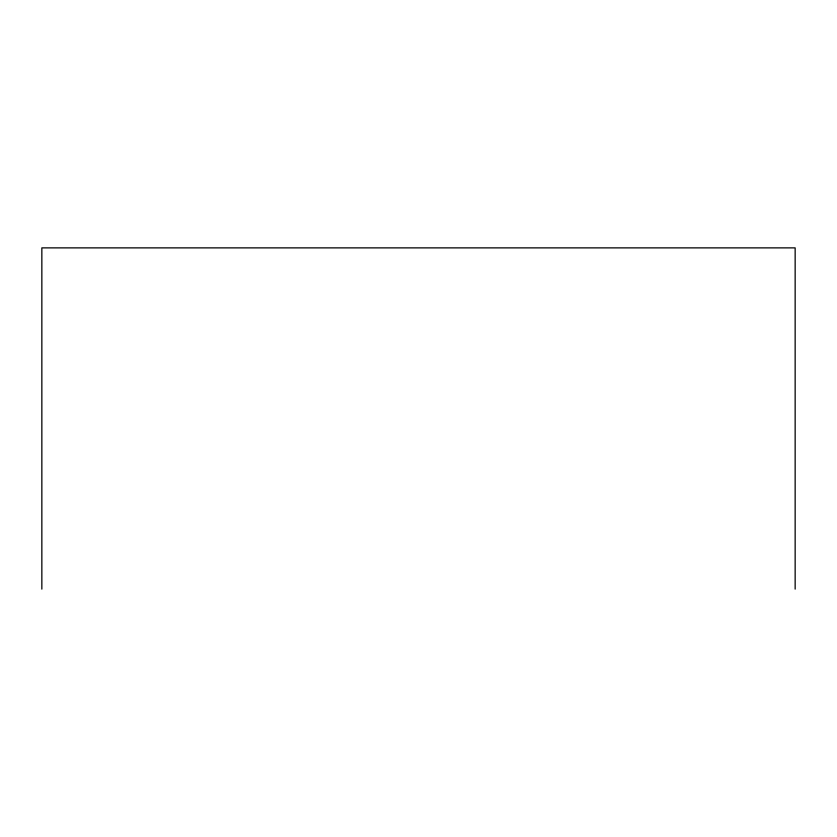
<?xml version="1.0" encoding="UTF-8"?>
<svg xmlns="http://www.w3.org/2000/svg" width="837" height="837" viewBox="0 0 837 837"><rect width="100%" height="100%" fill="white"/><g stroke="black" fill="none" stroke-linecap="round" stroke-linejoin="round"><path stroke-width="1.26" d="M795.15 589.122L795.15 247.878L41.85 247.878L41.85 589.122"/></g></svg>
